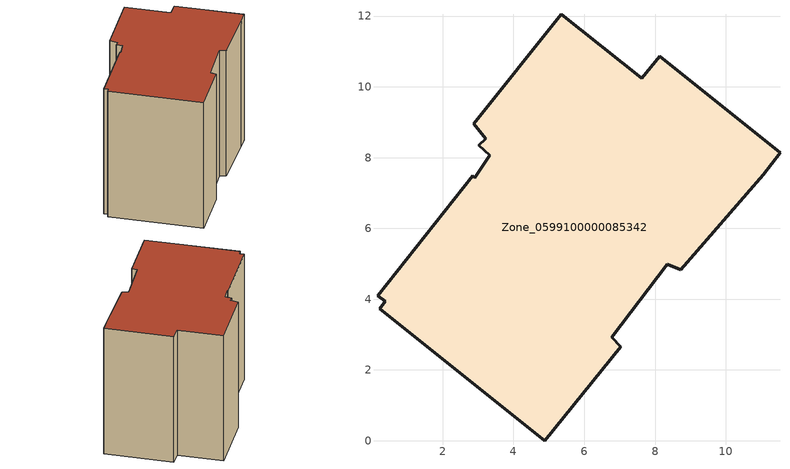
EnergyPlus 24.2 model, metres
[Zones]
Zone_0599100000085342
 floor ground (C_G): 0.22,3.72 0.38,3.94 0.16,4.1 2.85,7.48 2.91,7.44 3.32,8.07 3.02,8.35 3.22,8.54 2.88,8.95 5.35,12.05 7.62,10.24 8.13,10.86 11.53,8.14 11.05,7.52 8.73,4.83 8.35,4.99 6.78,2.93 7.03,2.66 4.89,0 z0
 wall outside (C_F): 7.03,2.66 6.78,2.93 8.35,4.99 8.73,4.83 11.05,7.52 11.53,8.14 8.13,10.86 7.62,10.24 5.35,12.05 2.88,8.95 3.22,8.54 3.02,8.35 3.32,8.07 2.91,7.44 2.85,7.48 0.16,4.1 0.38,3.94 0.22,3.72 4.89,0 7.03,2.66 z0:8.91
 roof outside (C_R): 0.38,3.94 0.22,3.72 4.89,0 7.03,2.66 6.78,2.93 8.35,4.99 8.73,4.83 11.05,7.52 11.53,8.14 8.13,10.86 7.62,10.24 5.35,12.05 2.88,8.95 3.22,8.54 3.02,8.35 3.32,8.07 2.91,7.44 2.85,7.48 0.16,4.1 z8.91
[BUILDING]
Pand.0599100000085342: North Axis=0; Terrain=City; Loads Convergence Tolerance Value=0.04; Temperature Convergence Tolerance Value=0.4; Solar Distribution=FullExterior; Maximum Number of Warmup Days=25; Minimum Number of Warmup Days=1
[Site:Location]
Rotterdam.The.Hague.AP_ZH_NLD Design_Conditions: Latitude=51.96; Longitude=4.45; Time Zone=1; Elevation=-4.5
[SITE:GROUNDTEMPERATURE:BUILDINGSURFACE]
18, 18, 18, 18, 18, 18, 18, 18, 18, 18, 18, 18
[MATERIAL] Thermal Absorptance=0.9; Solar Absorptance=0.7; Visible Absorptance=0.7
Name | Roughness | Thickness | Conductivity | Density | Specific Heat
G.TC.1946 | MediumSmooth | 0.15 | 1 | 540 | 1210
F.TC.1946 | Rough | 0.3 | 0.857143 | 1920 | 840
R.TC.1946 | MediumRough | 0.2 | 0.909091 | 1500 | 1000
[CONSTRUCTION]
C_G: G.TC.1946
C_F: F.TC.1946
C_R: R.TC.1946
[ZONE]
Zone_0599100000085342: Type=1; Multiplier=1; Ceiling Height=Autocalculate; Volume=Autocalculate; Floor Area=autocalculate; Part of Total Floor Area=Yes
[ZONEINFILTRATION:DESIGNFLOWRATE]
Infil_Zone_0599100000085342: Zone or ZoneList or Space or SpaceList=Zone_0599100000085342; Schedule=AlwaysOn; Design Flow Rate Calculation Method=Flow/Area; Flow Rate per Floor Area=0.003; Constant Term Coefficient=1; Temperature Term Coefficient=0; Velocity Term Coefficient=0; Velocity Squared Term Coefficient=0
[HVACTEMPLATE:ZONE:IDEALLOADSAIRSYSTEM]
Zone_0599100000085342: Maximum Heating Supply Air Temperature=50; Minimum Cooling Supply Air Temperature=13; Maximum Heating Supply Air Humidity Ratio=0.0156; Minimum Cooling Supply Air Humidity Ratio=0.0077; Heating Limit=NoLimit; Cooling Limit=NoLimit; Dehumidification Control Type=ConstantSensibleHeatRatio; Cooling Sensible Heat Ratio=0.7; Dehumidification Setpoint=60; Humidification Control Type=None; Humidification Setpoint=30; Outdoor Air Method=None; Outdoor Air Flow Rate per Person=0.00944; Outdoor Air Flow Rate per Zone Floor Area=0; Outdoor Air Flow Rate per Zone=0; Demand Controlled Ventilation Type=None; Outdoor Air Economizer Type=NoEconomizer; Heat Recovery Type=None; Sensible Heat Recovery Effectiveness=0.7; Latent Heat Recovery Effectiveness=0.65
[ZONECONTROL:THERMOSTAT]
ThermostatControl_Zone_0599100000085342: Zone or ZoneList=Zone_0599100000085342; Control Type Schedule=DualSetpointControlType; Control 1=Thermostat_Zone_0599100000085342; Temperature Difference Between Cutout And Setpoint=0
[THERMOSTATSETPOINT:DUALSETPOINT]
Thermostat_Zone_0599100000085342: Heating Setpoint Temperature Schedule=HeatingSetpoint_Zone_0599100000085342; Cooling Setpoint Temperature Schedule=CoolingSetpoint_Zone_0599100000085342
[SCHEDULE:COMPACT]
HeatingSetpoint_Zone_0599100000085342: Through: 12/31, For: AllDays, Until: 24:00, 21
CoolingSetpoint_Zone_0599100000085342: Through: 12/31, For: AllDays, Until: 24:00, 24
DualSetpointControlType: Through: 12/31, For: AllDays, Until: 24:00, 4
AlwaysOn: Through: 12/31, For: AllDays, Until: 24:00, 1
